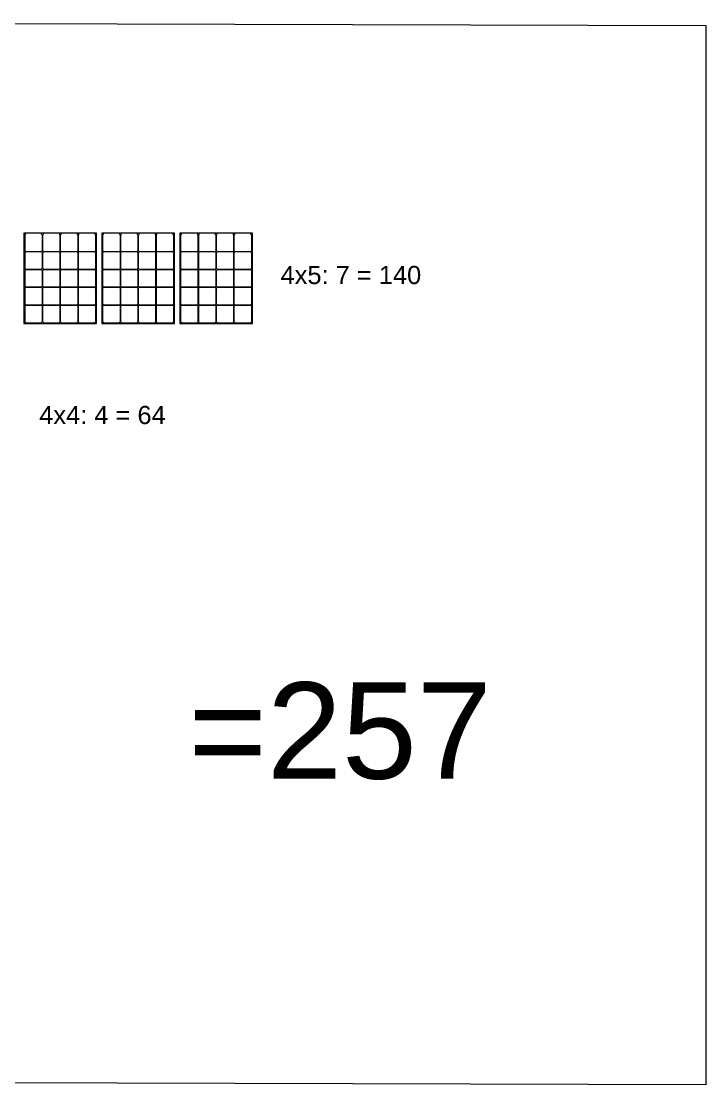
# Model space of a CAD drawing. Header units: inches. Extents: x 9 to 10811, y 5 to 7512.
# Drawn here: x 5981 to 10811, y 5 to 7512 of the extents above; entities that cross this region are included whole.
import ezdxf

# ---------------------------------------------------------------- set-up
doc = ezdxf.new("R2010")
doc.units = ezdxf.units.IN
doc.header["$MEASUREMENT"] = 0
doc.layers.add('Cells', color=7, linetype='Continuous')
doc.layers.add('smallPanels', color=40, linetype='Continuous')
doc.styles.get("Standard").update_dxf_attribs({"font": 'arial.ttf'})

msp = doc.modelspace()

# ---------------------------------------------------------------- linework, layer by layer
at = {"layer": 'Cells', "color": 3, "lineweight": 0}
msp.add_lwpolyline([(9.1, 7512.2), (10810.5, 7482.2), (10810.5, 5.1), (9.1, 35.2)], close=True, dxfattribs=at)
at = {"layer": 'smallPanels', "color": 5, "lineweight": 0}
for p, q in [((6005.3, 6003.1), (6005.3, 5893.9)), ((6130.3, 5893.9), (6130.3, 6003.1)), ((6130.9, 6003.1), (6130.9, 5893.9)), ((6255.9, 5893.9), (6255.9, 6003.1)), ((6256.5, 6003.1), (6256.5, 5893.9)), ((6381.5, 5893.9), (6381.5, 6003.1)), ((6382.1, 6003.1), (6382.1, 5893.9)), ((6507.1, 5893.9), (6507.1, 6003.1)), ((6555.3, 6003.1), (6555.3, 5893.9)), ((6680.3, 5893.9), (6680.3, 6003.1)), ((6680.9, 6003.1), (6680.9, 5893.9)), ((6805.9, 5893.9), (6805.9, 6003.1)), ((6806.5, 6003.1), (6806.5, 5893.9)), ((6931.5, 5893.9), (6931.5, 6003.1)), ((6932.1, 6003.1), (6932.1, 5893.9)), ((7057.1, 5893.9), (7057.1, 6003.1)), ((7105.3, 6003.1), (7105.3, 5893.9)), ((7230.3, 5893.9), (7230.3, 6003.1)), ((7230.9, 6003.1), (7230.9, 5893.9)), ((7355.9, 5893.9), (7355.9, 6003.1)), ((7356.5, 6003.1), (7356.5, 5893.9)), ((7481.5, 5893.9), (7481.5, 6003.1)), ((7482.1, 6003.1), (7482.1, 5893.9)), ((7607.1, 5893.9), (7607.1, 6003.1)), ((6005.3, 5877.5), (6005.3, 5768.3)), ((6013.2, 5886), (6122.4, 5886)), ((6122.4, 5885.4), (6013.2, 5885.4)), ((6130.3, 5768.3), (6130.3, 5877.5)), ((6130.9, 5877.5), (6130.9, 5768.3)), ((6138.8, 5886), (6248, 5886)), ((6248, 5885.4), (6138.8, 5885.4)), ((6255.9, 5768.3), (6255.9, 5877.5)), ((6256.5, 5877.5), (6256.5, 5768.3)), ((6264.4, 5886), (6373.6, 5886)), ((6373.6, 5885.4), (6264.4, 5885.4)), ((6381.5, 5768.3), (6381.5, 5877.5)), ((6382.1, 5877.5), (6382.1, 5768.3)), ((6390, 5886), (6499.2, 5886)), ((6499.2, 5885.4), (6390, 5885.4)), ((6507.1, 5768.3), (6507.1, 5877.5)), ((6555.3, 5877.5), (6555.3, 5768.3)), ((6563.2, 5886), (6672.4, 5886)), ((6672.4, 5885.4), (6563.2, 5885.4)), ((6680.3, 5768.3), (6680.3, 5877.5)), ((6680.9, 5877.5), (6680.9, 5768.3)), ((6688.8, 5886), (6798, 5886)), ((6798, 5885.4), (6688.8, 5885.4)), ((6805.9, 5768.3), (6805.9, 5877.5)), ((6806.5, 5877.5), (6806.5, 5768.3)), ((6814.4, 5886), (6923.6, 5886)), ((6923.6, 5885.4), (6814.4, 5885.4)), ((6931.5, 5768.3), (6931.5, 5877.5)), ((6932.1, 5877.5), (6932.1, 5768.3)), ((6940, 5886), (7049.2, 5886)), ((7049.2, 5885.4), (6940, 5885.4)), ((7057.1, 5768.3), (7057.1, 5877.5)), ((7105.3, 5877.5), (7105.3, 5768.3)), ((7113.2, 5886), (7222.4, 5886)), ((7222.4, 5885.4), (7113.2, 5885.4)), ((7230.3, 5768.3), (7230.3, 5877.5)), ((7230.9, 5877.5), (7230.9, 5768.3)), ((7238.8, 5886), (7348, 5886)), ((7348, 5885.4), (7238.8, 5885.4)), ((7355.9, 5768.3), (7355.9, 5877.5)), ((7356.5, 5877.5), (7356.5, 5768.3)), ((7364.4, 5886), (7473.6, 5886)), ((7473.6, 5885.4), (7364.4, 5885.4)), ((7481.5, 5768.3), (7481.5, 5877.5)), ((7482.1, 5877.5), (7482.1, 5768.3)), ((7490, 5886), (7599.2, 5886)), ((7599.2, 5885.4), (7490, 5885.4)), ((7607.1, 5768.3), (7607.1, 5877.5)), ((6005.3, 5751.9), (6005.3, 5642.7)), ((6013.2, 5760.4), (6122.4, 5760.4)), ((6122.4, 5759.8), (6013.2, 5759.8)), ((6130.3, 5642.7), (6130.3, 5751.9)), ((6130.9, 5751.9), (6130.9, 5642.7)), ((6138.8, 5760.4), (6248, 5760.4)), ((6248, 5759.8), (6138.8, 5759.8)), ((6255.9, 5642.7), (6255.9, 5751.9)), ((6256.5, 5751.9), (6256.5, 5642.7)), ((6264.4, 5760.4), (6373.6, 5760.4)), ((6373.6, 5759.8), (6264.4, 5759.8)), ((6381.5, 5642.7), (6381.5, 5751.9)), ((6382.1, 5751.9), (6382.1, 5642.7)), ((6390, 5760.4), (6499.2, 5760.4)), ((6499.2, 5759.8), (6390, 5759.8)), ((6507.1, 5642.7), (6507.1, 5751.9)), ((6555.3, 5751.9), (6555.3, 5642.7)), ((6563.2, 5760.4), (6672.4, 5760.4)), ((6672.4, 5759.8), (6563.2, 5759.8)), ((6680.3, 5642.7), (6680.3, 5751.9)), ((6680.9, 5751.9), (6680.9, 5642.7)), ((6688.8, 5760.4), (6798, 5760.4)), ((6798, 5759.8), (6688.8, 5759.8)), ((6805.9, 5642.7), (6805.9, 5751.9)), ((6806.5, 5751.9), (6806.5, 5642.7)), ((6814.4, 5760.4), (6923.6, 5760.4)), ((6923.6, 5759.8), (6814.4, 5759.8)), ((6931.5, 5642.7), (6931.5, 5751.9)), ((6932.1, 5751.9), (6932.1, 5642.7)), ((6940, 5760.4), (7049.2, 5760.4)), ((7049.2, 5759.8), (6940, 5759.8)), ((7057.1, 5642.7), (7057.1, 5751.9)), ((7105.3, 5751.9), (7105.3, 5642.7)), ((7113.2, 5760.4), (7222.4, 5760.4)), ((7222.4, 5759.8), (7113.2, 5759.8)), ((7230.3, 5642.7), (7230.3, 5751.9)), ((7230.9, 5751.9), (7230.9, 5642.7)), ((7238.8, 5760.4), (7348, 5760.4)), ((7348, 5759.8), (7238.8, 5759.8)), ((7355.9, 5642.7), (7355.9, 5751.9)), ((7356.5, 5751.9), (7356.5, 5642.7)), ((7364.4, 5760.4), (7473.6, 5760.4)), ((7473.6, 5759.8), (7364.4, 5759.8)), ((7481.5, 5642.7), (7481.5, 5751.9)), ((7482.1, 5751.9), (7482.1, 5642.7)), ((7490, 5760.4), (7599.2, 5760.4)), ((7599.2, 5759.8), (7490, 5759.8)), ((7607.1, 5642.7), (7607.1, 5751.9)), ((6013.2, 5634.8), (6122.4, 5634.8)), ((6122.4, 5634.2), (6013.2, 5634.2)), ((6138.8, 5634.8), (6248, 5634.8)), ((6248, 5634.2), (6138.8, 5634.2)), ((6264.4, 5634.8), (6373.6, 5634.8)), ((6373.6, 5634.2), (6264.4, 5634.2)), ((6390, 5634.8), (6499.2, 5634.8)), ((6499.2, 5634.2), (6390, 5634.2)), ((6563.2, 5634.8), (6672.4, 5634.8)), ((6672.4, 5634.2), (6563.2, 5634.2)), ((6688.8, 5634.8), (6798, 5634.8)), ((6798, 5634.2), (6688.8, 5634.2)), ((6814.4, 5634.8), (6923.6, 5634.8)), ((6923.6, 5634.2), (6814.4, 5634.2)), ((6940, 5634.8), (7049.2, 5634.8)), ((7049.2, 5634.2), (6940, 5634.2)), ((7113.2, 5634.8), (7222.4, 5634.8)), ((7222.4, 5634.2), (7113.2, 5634.2)), ((7238.8, 5634.8), (7348, 5634.8)), ((7348, 5634.2), (7238.8, 5634.2)), ((7364.4, 5634.8), (7473.6, 5634.8)), ((7473.6, 5634.2), (7364.4, 5634.2)), ((7490, 5634.8), (7599.2, 5634.8)), ((7599.2, 5634.2), (7490, 5634.2)), ((6005.3, 5626.3), (6005.3, 5517.1)), ((6130.3, 5517.1), (6130.3, 5626.3)), ((6130.9, 5626.3), (6130.9, 5517.1)), ((6255.9, 5517.1), (6255.9, 5626.3)), ((6256.5, 5626.3), (6256.5, 5517.1)), ((6381.5, 5517.1), (6381.5, 5626.3)), ((6382.1, 5626.3), (6382.1, 5517.1)), ((6507.1, 5517.1), (6507.1, 5626.3)), ((6555.3, 5626.3), (6555.3, 5517.1)), ((6680.3, 5517.1), (6680.3, 5626.3)), ((6680.9, 5626.3), (6680.9, 5517.1)), ((6805.9, 5517.1), (6805.9, 5626.3)), ((6806.5, 5626.3), (6806.5, 5517.1)), ((6931.5, 5517.1), (6931.5, 5626.3)), ((6932.1, 5626.3), (6932.1, 5517.1)), ((7057.1, 5517.1), (7057.1, 5626.3)), ((7105.3, 5626.3), (7105.3, 5517.1)), ((7230.3, 5517.1), (7230.3, 5626.3)), ((7230.9, 5626.3), (7230.9, 5517.1)), ((7355.9, 5517.1), (7355.9, 5626.3)), ((7356.5, 5626.3), (7356.5, 5517.1)), ((7481.5, 5517.1), (7481.5, 5626.3)), ((7482.1, 5626.3), (7482.1, 5517.1)), ((7607.1, 5517.1), (7607.1, 5626.3)), ((6005.3, 5500.7), (6005.3, 5391.5)), ((6013.2, 5509.2), (6122.4, 5509.2)), ((6122.4, 5508.6), (6013.2, 5508.6)), ((6130.3, 5391.5), (6130.3, 5500.7)), ((6130.9, 5500.7), (6130.9, 5391.5)), ((6138.8, 5509.2), (6248, 5509.2)), ((6248, 5508.6), (6138.8, 5508.6)), ((6255.9, 5391.5), (6255.9, 5500.7)), ((6256.5, 5500.7), (6256.5, 5391.5)), ((6264.4, 5509.2), (6373.6, 5509.2)), ((6373.6, 5508.6), (6264.4, 5508.6)), ((6381.5, 5391.5), (6381.5, 5500.7)), ((6382.1, 5500.7), (6382.1, 5391.5)), ((6390, 5509.2), (6499.2, 5509.2)), ((6499.2, 5508.6), (6390, 5508.6)), ((6507.1, 5391.5), (6507.1, 5500.7)), ((6555.3, 5500.7), (6555.3, 5391.5)), ((6563.2, 5509.2), (6672.4, 5509.2)), ((6672.4, 5508.6), (6563.2, 5508.6)), ((6680.3, 5391.5), (6680.3, 5500.7)), ((6680.9, 5500.7), (6680.9, 5391.5)), ((6688.8, 5509.2), (6798, 5509.2)), ((6798, 5508.6), (6688.8, 5508.6)), ((6805.9, 5391.5), (6805.9, 5500.7)), ((6806.5, 5500.7), (6806.5, 5391.5)), ((6814.4, 5509.2), (6923.6, 5509.2)), ((6923.6, 5508.6), (6814.4, 5508.6)), ((6931.5, 5391.5), (6931.5, 5500.7)), ((6932.1, 5500.7), (6932.1, 5391.5)), ((6940, 5509.2), (7049.2, 5509.2)), ((7049.2, 5508.6), (6940, 5508.6)), ((7057.1, 5391.5), (7057.1, 5500.7)), ((7105.3, 5500.7), (7105.3, 5391.5)), ((7113.2, 5509.2), (7222.4, 5509.2)), ((7222.4, 5508.6), (7113.2, 5508.6)), ((7230.3, 5391.5), (7230.3, 5500.7)), ((7230.9, 5500.7), (7230.9, 5391.5)), ((7238.8, 5509.2), (7348, 5509.2)), ((7348, 5508.6), (7238.8, 5508.6)), ((7355.9, 5391.5), (7355.9, 5500.7)), ((7356.5, 5500.7), (7356.5, 5391.5)), ((7364.4, 5509.2), (7473.6, 5509.2)), ((7473.6, 5508.6), (7364.4, 5508.6)), ((7481.5, 5391.5), (7481.5, 5500.7)), ((7482.1, 5500.7), (7482.1, 5391.5)), ((7490, 5509.2), (7599.2, 5509.2)), ((7599.2, 5508.6), (7490, 5508.6)), ((7607.1, 5391.5), (7607.1, 5500.7)), ((6013.2, 5383.6), (6122.4, 5383.6)), ((6138.8, 5383.6), (6248, 5383.6)), ((6264.4, 5383.6), (6373.6, 5383.6)), ((6390, 5383.6), (6499.2, 5383.6)), ((6563.2, 5383.6), (6672.4, 5383.6)), ((6688.8, 5383.6), (6798, 5383.6)), ((6814.4, 5383.6), (6923.6, 5383.6)), ((6940, 5383.6), (7049.2, 5383.6)), ((7113.2, 5383.6), (7222.4, 5383.6)), ((7238.8, 5383.6), (7348, 5383.6)), ((7364.4, 5383.6), (7473.6, 5383.6)), ((7490, 5383.6), (7599.2, 5383.6))]:
    msp.add_line(p, q, dxfattribs=at)
for points in [[(6000.3, 5378.6), (6512.1, 5378.6), (6512.1, 6016), (6000.3, 6016)], [(6550.3, 5378.6), (7062.1, 5378.6), (7062.1, 6016), (6550.3, 6016)], [(7100.3, 5378.6), (7612.1, 5378.6), (7612.1, 6016), (7100.3, 6016)]]:
    msp.add_lwpolyline(points, close=True, dxfattribs=at)
for centre, start, end in [((6067.8, 5948.5), 131.14803, 138.85197), ((6067.8, 5948.5), 41.14803, 48.85197), ((6193.4, 5948.5), 131.14803, 138.85197), ((6193.4, 5948.5), 41.14803, 48.85197), ((6319, 5948.5), 131.14803, 138.85197), ((6319, 5948.5), 41.14803, 48.85197), ((6444.6, 5948.5), 131.14803, 138.85197), ((6444.6, 5948.5), 41.14803, 48.85197), ((6617.8, 5948.5), 131.14803, 138.85197), ((6617.8, 5948.5), 41.14803, 48.85197), ((6743.4, 5948.5), 131.14803, 138.85197), ((6743.4, 5948.5), 41.14803, 48.85197), ((6869, 5948.5), 131.14803, 138.85197), ((6869, 5948.5), 41.14803, 48.85197), ((6994.6, 5948.5), 131.14803, 138.85197), ((6994.6, 5948.5), 41.14803, 48.85197), ((7167.8, 5948.5), 131.14803, 138.85197), ((7167.8, 5948.5), 41.14803, 48.85197), ((7293.4, 5948.5), 131.14803, 138.85197), ((7293.4, 5948.5), 41.14803, 48.85197), ((7419, 5948.5), 131.14803, 138.85197), ((7419, 5948.5), 41.14803, 48.85197), ((7544.6, 5948.5), 131.14803, 138.85197), ((7544.6, 5948.5), 41.14803, 48.85197), ((6067.8, 5948.5), 221.14803, 228.85197), ((6067.8, 5822.9), 131.14803, 138.85197), ((6067.8, 5948.5), 311.14803, 318.85197), ((6067.8, 5822.9), 41.14803, 48.85197), ((6193.4, 5948.5), 221.14803, 228.85197), ((6193.4, 5822.9), 131.14803, 138.85197), ((6193.4, 5948.5), 311.14803, 318.85197), ((6193.4, 5822.9), 41.14803, 48.85197), ((6319, 5948.5), 221.14803, 228.85197), ((6319, 5822.9), 131.14803, 138.85197), ((6319, 5948.5), 311.14803, 318.85197), ((6319, 5822.9), 41.14803, 48.85197), ((6444.6, 5948.5), 221.14803, 228.85197), ((6444.6, 5822.9), 131.14803, 138.85197), ((6444.6, 5948.5), 311.14803, 318.85197), ((6444.6, 5822.9), 41.14803, 48.85197), ((6617.8, 5948.5), 221.14803, 228.85197), ((6617.8, 5822.9), 131.14803, 138.85197), ((6617.8, 5948.5), 311.14803, 318.85197), ((6617.8, 5822.9), 41.14803, 48.85197), ((6743.4, 5948.5), 221.14803, 228.85197), ((6743.4, 5822.9), 131.14803, 138.85197), ((6743.4, 5948.5), 311.14803, 318.85197), ((6743.4, 5822.9), 41.14803, 48.85197), ((6869, 5948.5), 221.14803, 228.85197), ((6869, 5822.9), 131.14803, 138.85197), ((6869, 5948.5), 311.14803, 318.85197), ((6869, 5822.9), 41.14803, 48.85197), ((6994.6, 5948.5), 221.14803, 228.85197), ((6994.6, 5822.9), 131.14803, 138.85197), ((6994.6, 5948.5), 311.14803, 318.85197), ((6994.6, 5822.9), 41.14803, 48.85197), ((7167.8, 5948.5), 221.14803, 228.85197), ((7167.8, 5822.9), 131.14803, 138.85197), ((7167.8, 5948.5), 311.14803, 318.85197), ((7167.8, 5822.9), 41.14803, 48.85197), ((7293.4, 5948.5), 221.14803, 228.85197), ((7293.4, 5822.9), 131.14803, 138.85197), ((7293.4, 5948.5), 311.14803, 318.85197), ((7293.4, 5822.9), 41.14803, 48.85197), ((7419, 5948.5), 221.14803, 228.85197), ((7419, 5822.9), 131.14803, 138.85197), ((7419, 5948.5), 311.14803, 318.85197), ((7419, 5822.9), 41.14803, 48.85197), ((7544.6, 5948.5), 221.14803, 228.85197), ((7544.6, 5822.9), 131.14803, 138.85197), ((7544.6, 5948.5), 311.14803, 318.85197), ((7544.6, 5822.9), 41.14803, 48.85197), ((6067.8, 5822.9), 221.14803, 228.85197), ((6067.8, 5697.3), 131.14803, 138.85197), ((6067.8, 5822.9), 311.14803, 318.85197), ((6067.8, 5697.3), 41.14803, 48.85197), ((6193.4, 5822.9), 221.14803, 228.85197), ((6193.4, 5697.3), 131.14803, 138.85197), ((6193.4, 5822.9), 311.14803, 318.85197), ((6193.4, 5697.3), 41.14803, 48.85197), ((6319, 5822.9), 221.14803, 228.85197), ((6319, 5697.3), 131.14803, 138.85197), ((6319, 5822.9), 311.14803, 318.85197), ((6319, 5697.3), 41.14803, 48.85197), ((6444.6, 5822.9), 221.14803, 228.85197), ((6444.6, 5697.3), 131.14803, 138.85197), ((6444.6, 5822.9), 311.14803, 318.85197), ((6444.6, 5697.3), 41.14803, 48.85197), ((6617.8, 5822.9), 221.14803, 228.85197), ((6617.8, 5697.3), 131.14803, 138.85197), ((6617.8, 5822.9), 311.14803, 318.85197), ((6617.8, 5697.3), 41.14803, 48.85197), ((6743.4, 5822.9), 221.14803, 228.85197), ((6743.4, 5697.3), 131.14803, 138.85197), ((6743.4, 5822.9), 311.14803, 318.85197), ((6743.4, 5697.3), 41.14803, 48.85197), ((6869, 5822.9), 221.14803, 228.85197), ((6869, 5697.3), 131.14803, 138.85197), ((6869, 5822.9), 311.14803, 318.85197), ((6869, 5697.3), 41.14803, 48.85197), ((6994.6, 5822.9), 221.14803, 228.85197), ((6994.6, 5697.3), 131.14803, 138.85197), ((6994.6, 5822.9), 311.14803, 318.85197), ((6994.6, 5697.3), 41.14803, 48.85197), ((7167.8, 5822.9), 221.14803, 228.85197), ((7167.8, 5697.3), 131.14803, 138.85197), ((7167.8, 5822.9), 311.14803, 318.85197), ((7167.8, 5697.3), 41.14803, 48.85197), ((7293.4, 5822.9), 221.14803, 228.85197), ((7293.4, 5697.3), 131.14803, 138.85197), ((7293.4, 5822.9), 311.14803, 318.85197), ((7293.4, 5697.3), 41.14803, 48.85197), ((7419, 5822.9), 221.14803, 228.85197), ((7419, 5697.3), 131.14803, 138.85197), ((7419, 5822.9), 311.14803, 318.85197), ((7419, 5697.3), 41.14803, 48.85197), ((7544.6, 5822.9), 221.14803, 228.85197), ((7544.6, 5697.3), 131.14803, 138.85197), ((7544.6, 5822.9), 311.14803, 318.85197), ((7544.6, 5697.3), 41.14803, 48.85197), ((6067.8, 5697.3), 221.14803, 228.85197), ((6067.8, 5571.7), 131.14803, 138.85197), ((6067.8, 5697.3), 311.14803, 318.85197), ((6067.8, 5571.7), 41.14803, 48.85197), ((6193.4, 5697.3), 221.14803, 228.85197), ((6193.4, 5571.7), 131.14803, 138.85197), ((6193.4, 5697.3), 311.14803, 318.85197), ((6193.4, 5571.7), 41.14803, 48.85197), ((6319, 5697.3), 221.14803, 228.85197), ((6319, 5571.7), 131.14803, 138.85197), ((6319, 5697.3), 311.14803, 318.85197), ((6319, 5571.7), 41.14803, 48.85197), ((6444.6, 5697.3), 221.14803, 228.85197), ((6444.6, 5571.7), 131.14803, 138.85197), ((6444.6, 5697.3), 311.14803, 318.85197), ((6444.6, 5571.7), 41.14803, 48.85197), ((6617.8, 5697.3), 221.14803, 228.85197), ((6617.8, 5571.7), 131.14803, 138.85197), ((6617.8, 5697.3), 311.14803, 318.85197), ((6617.8, 5571.7), 41.14803, 48.85197), ((6743.4, 5697.3), 221.14803, 228.85197), ((6743.4, 5571.7), 131.14803, 138.85197), ((6743.4, 5697.3), 311.14803, 318.85197), ((6743.4, 5571.7), 41.14803, 48.85197), ((6869, 5697.3), 221.14803, 228.85197), ((6869, 5571.7), 131.14803, 138.85197), ((6869, 5697.3), 311.14803, 318.85197), ((6869, 5571.7), 41.14803, 48.85197), ((6994.6, 5697.3), 221.14803, 228.85197), ((6994.6, 5571.7), 131.14803, 138.85197), ((6994.6, 5697.3), 311.14803, 318.85197), ((6994.6, 5571.7), 41.14803, 48.85197), ((7167.8, 5697.3), 221.14803, 228.85197), ((7167.8, 5571.7), 131.14803, 138.85197), ((7167.8, 5697.3), 311.14803, 318.85197), ((7167.8, 5571.7), 41.14803, 48.85197), ((7293.4, 5697.3), 221.14803, 228.85197), ((7293.4, 5571.7), 131.14803, 138.85197), ((7293.4, 5697.3), 311.14803, 318.85197), ((7293.4, 5571.7), 41.14803, 48.85197), ((7419, 5697.3), 221.14803, 228.85197), ((7419, 5571.7), 131.14803, 138.85197), ((7419, 5697.3), 311.14803, 318.85197), ((7419, 5571.7), 41.14803, 48.85197), ((7544.6, 5697.3), 221.14803, 228.85197), ((7544.6, 5571.7), 131.14803, 138.85197), ((7544.6, 5697.3), 311.14803, 318.85197), ((7544.6, 5571.7), 41.14803, 48.85197), ((6067.8, 5571.7), 221.14803, 228.85197), ((6067.8, 5446.1), 131.14803, 138.85197), ((6067.8, 5571.7), 311.14803, 318.85197), ((6067.8, 5446.1), 41.14803, 48.85197), ((6193.4, 5571.7), 221.14803, 228.85197), ((6193.4, 5446.1), 131.14803, 138.85197), ((6193.4, 5571.7), 311.14803, 318.85197), ((6193.4, 5446.1), 41.14803, 48.85197), ((6319, 5571.7), 221.14803, 228.85197), ((6319, 5446.1), 131.14803, 138.85197), ((6319, 5571.7), 311.14803, 318.85197), ((6319, 5446.1), 41.14803, 48.85197), ((6444.6, 5571.7), 221.14803, 228.85197), ((6444.6, 5446.1), 131.14803, 138.85197), ((6444.6, 5571.7), 311.14803, 318.85197), ((6444.6, 5446.1), 41.14803, 48.85197), ((6617.8, 5571.7), 221.14803, 228.85197), ((6617.8, 5446.1), 131.14803, 138.85197), ((6617.8, 5571.7), 311.14803, 318.85197), ((6617.8, 5446.1), 41.14803, 48.85197), ((6743.4, 5571.7), 221.14803, 228.85197), ((6743.4, 5446.1), 131.14803, 138.85197), ((6743.4, 5571.7), 311.14803, 318.85197), ((6743.4, 5446.1), 41.14803, 48.85197), ((6869, 5571.7), 221.14803, 228.85197), ((6869, 5446.1), 131.14803, 138.85197), ((6869, 5571.7), 311.14803, 318.85197), ((6869, 5446.1), 41.14803, 48.85197), ((6994.6, 5571.7), 221.14803, 228.85197), ((6994.6, 5446.1), 131.14803, 138.85197), ((6994.6, 5571.7), 311.14803, 318.85197), ((6994.6, 5446.1), 41.14803, 48.85197), ((7167.8, 5571.7), 221.14803, 228.85197), ((7167.8, 5446.1), 131.14803, 138.85197), ((7167.8, 5571.7), 311.14803, 318.85197), ((7167.8, 5446.1), 41.14803, 48.85197), ((7293.4, 5571.7), 221.14803, 228.85197), ((7293.4, 5446.1), 131.14803, 138.85197), ((7293.4, 5571.7), 311.14803, 318.85197), ((7293.4, 5446.1), 41.14803, 48.85197), ((7419, 5571.7), 221.14803, 228.85197), ((7419, 5446.1), 131.14803, 138.85197), ((7419, 5571.7), 311.14803, 318.85197), ((7419, 5446.1), 41.14803, 48.85197), ((7544.6, 5571.7), 221.14803, 228.85197), ((7544.6, 5446.1), 131.14803, 138.85197), ((7544.6, 5571.7), 311.14803, 318.85197), ((7544.6, 5446.1), 41.14803, 48.85197), ((6067.8, 5446.1), 221.14803, 228.85197), ((6067.8, 5446.1), 311.14803, 318.85197), ((6193.4, 5446.1), 221.14803, 228.85197), ((6193.4, 5446.1), 311.14803, 318.85197), ((6319, 5446.1), 221.14803, 228.85197), ((6319, 5446.1), 311.14803, 318.85197), ((6444.6, 5446.1), 221.14803, 228.85197), ((6444.6, 5446.1), 311.14803, 318.85197), ((6617.8, 5446.1), 221.14803, 228.85197), ((6617.8, 5446.1), 311.14803, 318.85197), ((6743.4, 5446.1), 221.14803, 228.85197), ((6743.4, 5446.1), 311.14803, 318.85197), ((6869, 5446.1), 221.14803, 228.85197), ((6869, 5446.1), 311.14803, 318.85197), ((6994.6, 5446.1), 221.14803, 228.85197), ((6994.6, 5446.1), 311.14803, 318.85197), ((7167.8, 5446.1), 221.14803, 228.85197), ((7167.8, 5446.1), 311.14803, 318.85197), ((7293.4, 5446.1), 221.14803, 228.85197), ((7293.4, 5446.1), 311.14803, 318.85197), ((7419, 5446.1), 221.14803, 228.85197), ((7419, 5446.1), 311.14803, 318.85197), ((7544.6, 5446.1), 221.14803, 228.85197), ((7544.6, 5446.1), 311.14803, 318.85197)]:
    msp.add_arc(centre, 83, start, end, dxfattribs=at)

# ---------------------------------------------------------------- texts
at = {"layer": 'Cells', "color": 3, "lineweight": 0, "attachment_point": 1}
for s, width, gutter_width, insert, char_height in [('{\\C7;4x5: 7 = 140}', 4243.953, 642.1, (7810.6, 5785.4), 128.424), ('{\\C7;4x4: 4 = 64}', 4243.953, 642.1, (6107.8, 4797.2), 128.424), ('{\\C7;=257}', 25906.1, 3401.9, (7160.3, 2845.6), 680.38)]:
    msp.add_mtext_dynamic_manual_height_columns(s, width=width, gutter_width=gutter_width, heights=[0], dxfattribs=dict(at, insert=insert, char_height=char_height))

doc.saveas('drawing.dxf')
